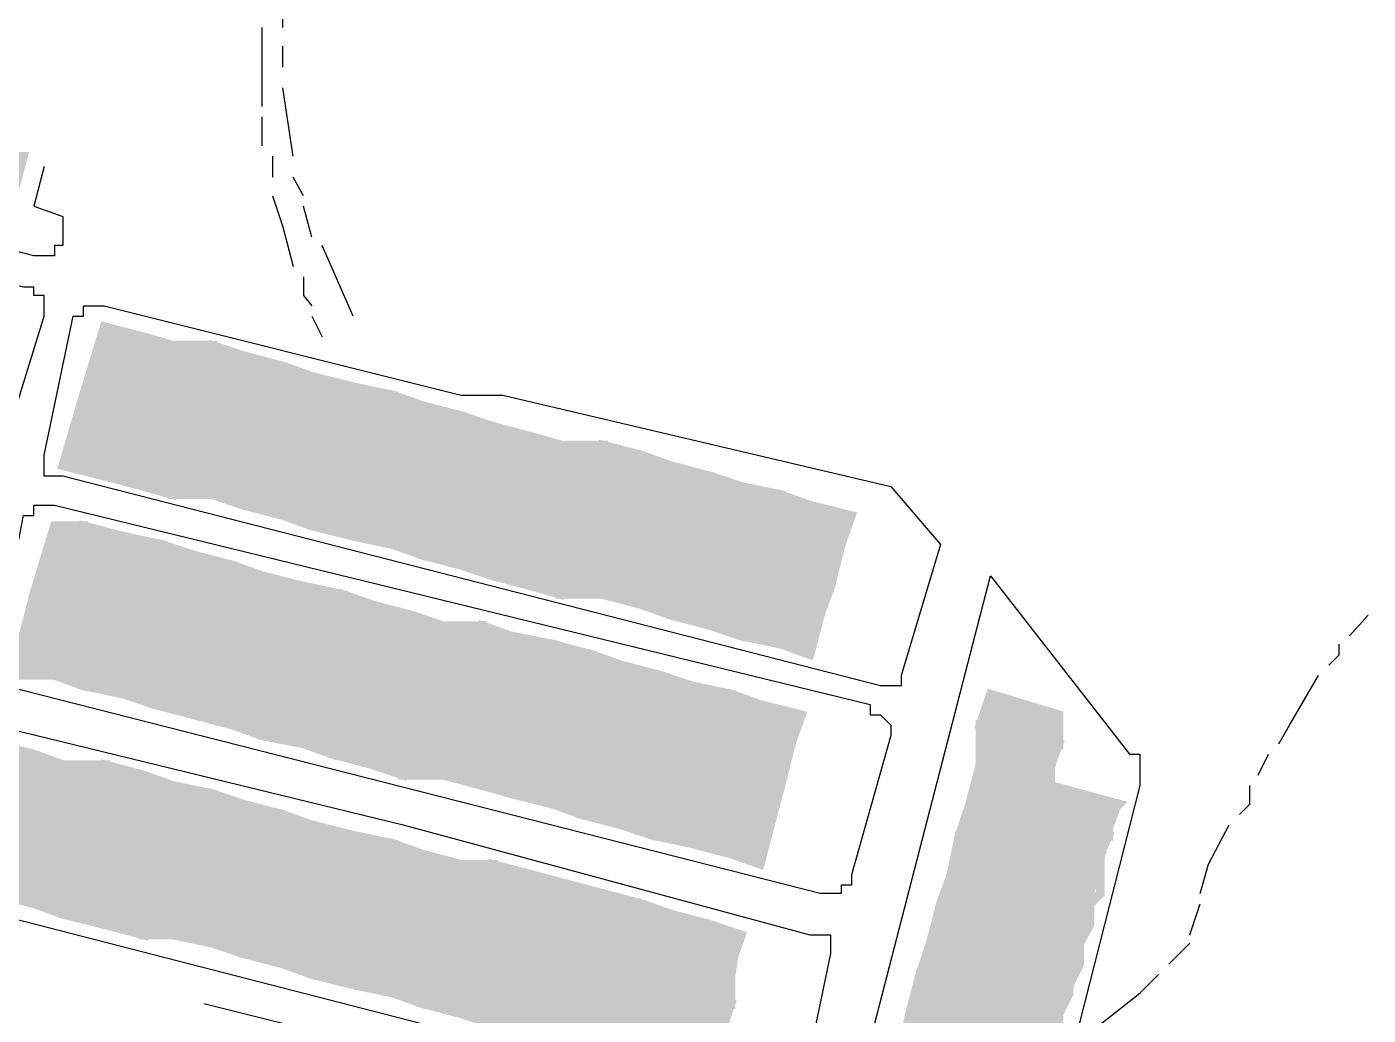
# Model space of a CAD drawing. Header units: millimetres. Extents: x -3588 to 75209, y -3737 to 38254.
# Drawn here: x 28155 to 28337.5, y 6513.5 to 6647.8 of the extents above; entities that cross this region are included whole.
import ezdxf

# ---------------------------------------------------------------- set-up
doc = ezdxf.new("R2010")
doc.units = ezdxf.units.MM
doc.layers.add('H', color=250, linetype='Continuous')
doc.layers.add('P', color=253, linetype='Continuous')

msp = doc.modelspace()

# ---------------------------------------------------------------- hatches: boundary and pattern name
at = {"layer": 'H', "linetype": 'Continuous'}
for points in [[(28170.902, 6605.683), (28168.357, 6596.081), (28162.708, 6597.505), (28165.541, 6607.092), (28170.902, 6605.683), (28170.902, 6605.683)], [(28175.143, 6604.275), (28172.31, 6594.961), (28168.357, 6596.081), (28170.902, 6605.683), (28175.143, 6604.275), (28175.143, 6604.275)], [(28180.504, 6604.275), (28177.672, 6594.961), (28172.31, 6594.961), (28175.143, 6604.275), (28180.504, 6604.275), (28180.504, 6604.275)], [(28184.457, 6602.867), (28181.912, 6593.552), (28177.672, 6594.961), (28180.504, 6604.275), (28184.457, 6602.867), (28184.457, 6602.867)], [(28189.818, 6601.73), (28187.274, 6592.128), (28181.912, 6593.552), (28184.457, 6602.867), (28189.818, 6601.73), (28189.818, 6601.73)], [(28194.043, 6600.322), (28192.635, 6590.72), (28187.274, 6592.128), (28189.818, 6601.73), (28194.043, 6600.322), (28194.043, 6600.322)], [(28199.405, 6598.914), (28196.588, 6589.311), (28192.635, 6590.72), (28194.043, 6600.322), (28199.405, 6598.914), (28199.405, 6598.914)], [(28168.357, 6596.081), (28165.541, 6586.767), (28160.179, 6588.191), (28162.708, 6597.505), (28168.357, 6596.081), (28168.357, 6596.081)], [(28204.782, 6597.505), (28202.237, 6588.191), (28196.588, 6589.311), (28199.405, 6598.914), (28204.782, 6597.505), (28204.782, 6597.505)], [(28209.007, 6596.081), (28206.19, 6586.767), (28202.237, 6588.191), (28204.782, 6597.505), (28209.007, 6596.081), (28209.007, 6596.081)], [(28172.31, 6594.961), (28170.902, 6585.358), (28165.541, 6586.767), (28168.357, 6596.081), (28172.31, 6594.961), (28172.31, 6594.961)], [(28214.368, 6594.961), (28211.551, 6585.358), (28206.19, 6586.767), (28209.007, 6596.081), (28214.368, 6594.961), (28214.368, 6594.961)], [(28177.672, 6594.961), (28175.143, 6583.95), (28170.902, 6585.358), (28172.31, 6594.961), (28177.672, 6594.961), (28177.672, 6594.961)], [(28181.912, 6593.552), (28180.504, 6583.95), (28175.143, 6583.95), (28177.672, 6594.961), (28181.912, 6593.552), (28181.912, 6593.552)], [(28218.321, 6593.552), (28215.792, 6583.95), (28211.551, 6585.358), (28214.368, 6594.961), (28218.321, 6593.552), (28218.321, 6593.552)], [(28187.274, 6592.128), (28184.457, 6582.542), (28180.504, 6583.95), (28181.912, 6593.552), (28187.274, 6592.128), (28187.274, 6592.128)], [(28192.635, 6590.72), (28189.818, 6581.406), (28184.457, 6582.542), (28187.274, 6592.128), (28192.635, 6590.72), (28192.635, 6590.72)], [(28223.682, 6592.128), (28221.154, 6582.542), (28215.792, 6583.95), (28218.321, 6593.552), (28223.682, 6592.128), (28223.682, 6592.128)], [(28227.923, 6590.72), (28226.515, 6581.406), (28221.154, 6582.542), (28223.682, 6592.128), (28227.923, 6590.72), (28227.923, 6590.72)], [(28196.588, 6589.311), (28194.043, 6579.997), (28189.818, 6581.406), (28192.635, 6590.72), (28196.588, 6589.311), (28196.588, 6589.311)], [(28233.284, 6590.72), (28230.468, 6581.406), (28226.515, 6581.406), (28227.923, 6590.72), (28233.284, 6590.72), (28233.284, 6590.72)], [(28238.646, 6589.311), (28236.117, 6579.997), (28230.468, 6581.406), (28233.284, 6590.72), (28238.646, 6589.311), (28238.646, 6589.311)], [(28202.237, 6588.191), (28199.405, 6578.589), (28194.043, 6579.997), (28196.588, 6589.311), (28202.237, 6588.191), (28202.237, 6588.191)], [(28242.887, 6588.191), (28240.054, 6578.589), (28236.117, 6579.997), (28238.646, 6589.311), (28242.887, 6588.191), (28242.887, 6588.191)], [(28206.19, 6586.767), (28204.782, 6577.181), (28199.405, 6578.589), (28202.237, 6588.191), (28206.19, 6586.767), (28206.19, 6586.767)], [(28211.551, 6585.358), (28209.007, 6575.756), (28204.782, 6577.181), (28206.19, 6586.767), (28211.551, 6585.358), (28211.551, 6585.358)], [(28248.248, 6586.767), (28245.431, 6577.181), (28240.054, 6578.589), (28242.887, 6588.191), (28248.248, 6586.767), (28248.248, 6586.767)], [(28252.201, 6585.358), (28250.792, 6575.756), (28245.431, 6577.181), (28248.248, 6586.767), (28252.201, 6585.358), (28252.201, 6585.358)], [(28215.792, 6583.95), (28214.368, 6574.636), (28209.007, 6575.756), (28211.551, 6585.358), (28215.792, 6583.95), (28215.792, 6583.95)], [(28257.562, 6583.95), (28255.017, 6574.636), (28250.792, 6575.756), (28252.201, 6585.358), (28257.562, 6583.95), (28257.562, 6583.95)], [(28221.154, 6582.542), (28218.321, 6573.228), (28214.368, 6574.636), (28215.792, 6583.95), (28221.154, 6582.542), (28221.154, 6582.542)], [(28261.803, 6582.542), (28260.379, 6573.228), (28255.017, 6574.636), (28257.562, 6583.95), (28261.803, 6582.542), (28261.803, 6582.542)], [(28226.515, 6581.406), (28223.682, 6571.803), (28218.321, 6573.228), (28221.154, 6582.542), (28226.515, 6581.406), (28226.515, 6581.406)], [(28230.468, 6581.406), (28227.923, 6570.395), (28223.682, 6571.803), (28226.515, 6581.406), (28230.468, 6581.406), (28230.468, 6581.406)], [(28236.117, 6579.997), (28233.284, 6570.395), (28227.923, 6570.395), (28230.468, 6581.406), (28236.117, 6579.997), (28236.117, 6579.997)], [(28267.164, 6581.406), (28264.332, 6571.803), (28260.379, 6573.228), (28261.803, 6582.542), (28267.164, 6581.406), (28267.164, 6581.406)], [(28162.708, 6579.997), (28161.588, 6568.987), (28155.938, 6570.395), (28158.755, 6579.997), (28162.708, 6579.997), (28162.708, 6579.997)], [(28168.357, 6578.589), (28165.541, 6567.866), (28161.588, 6568.987), (28162.708, 6579.997), (28168.357, 6578.589), (28168.357, 6578.589)], [(28240.054, 6578.589), (28238.646, 6568.987), (28233.284, 6570.395), (28236.117, 6579.997), (28240.054, 6578.589), (28240.054, 6578.589)], [(28173.719, 6577.181), (28170.902, 6566.442), (28165.541, 6567.866), (28168.357, 6578.589), (28173.719, 6577.181), (28173.719, 6577.181)], [(28245.431, 6577.181), (28242.887, 6567.866), (28238.646, 6568.987), (28240.054, 6578.589), (28245.431, 6577.181), (28245.431, 6577.181)], [(28177.672, 6575.756), (28175.143, 6565.034), (28170.902, 6566.442), (28173.719, 6577.181), (28177.672, 6575.756), (28177.672, 6575.756)], [(28183.033, 6574.636), (28180.504, 6563.625), (28175.143, 6565.034), (28177.672, 6575.756), (28183.033, 6574.636), (28183.033, 6574.636)], [(28250.792, 6575.756), (28248.248, 6566.442), (28242.887, 6567.866), (28245.431, 6577.181), (28250.792, 6575.756), (28250.792, 6575.756)], [(28255.017, 6574.636), (28252.201, 6565.034), (28248.248, 6566.442), (28250.792, 6575.756), (28255.017, 6574.636), (28255.017, 6574.636)], [(28187.274, 6573.228), (28184.457, 6563.625), (28180.504, 6563.625), (28183.033, 6574.636), (28187.274, 6573.228), (28187.274, 6573.228)], [(28260.379, 6573.228), (28257.562, 6563.625), (28252.201, 6565.034), (28255.017, 6574.636), (28260.379, 6573.228), (28260.379, 6573.228)], [(28192.635, 6571.803), (28189.818, 6562.217), (28184.457, 6563.625), (28187.274, 6573.228), (28192.635, 6571.803), (28192.635, 6571.803)], [(28264.332, 6571.803), (28261.803, 6562.217), (28257.562, 6563.625), (28260.379, 6573.228), (28264.332, 6571.803), (28264.332, 6571.803)], [(28161.588, 6568.987), (28158.755, 6559.673), (28153.394, 6559.673), (28155.938, 6570.395), (28161.588, 6568.987), (28161.588, 6568.987)], [(28197.996, 6570.395), (28195.468, 6561.081), (28189.818, 6562.217), (28192.635, 6571.803), (28197.996, 6570.395), (28197.996, 6570.395)], [(28202.237, 6568.987), (28199.405, 6559.673), (28195.468, 6561.081), (28197.996, 6570.395), (28202.237, 6568.987), (28202.237, 6568.987)], [(28165.541, 6567.866), (28162.708, 6558.264), (28158.755, 6559.673), (28161.588, 6568.987), (28165.541, 6567.866), (28165.541, 6567.866)], [(28207.598, 6567.866), (28204.782, 6558.264), (28199.405, 6559.673), (28202.237, 6568.987), (28207.598, 6567.866), (28207.598, 6567.866)], [(28170.902, 6566.442), (28168.357, 6556.856), (28162.708, 6558.264), (28165.541, 6567.866), (28170.902, 6566.442), (28170.902, 6566.442)], [(28175.143, 6565.034), (28172.31, 6555.432), (28168.357, 6556.856), (28170.902, 6566.442), (28175.143, 6565.034), (28175.143, 6565.034)], [(28211.551, 6566.442), (28209.007, 6556.856), (28204.782, 6558.264), (28207.598, 6567.866), (28211.551, 6566.442), (28211.551, 6566.442)], [(28216.913, 6566.442), (28214.368, 6555.432), (28209.007, 6556.856), (28211.551, 6566.442), (28216.913, 6566.442), (28216.913, 6566.442)], [(28221.154, 6565.034), (28218.321, 6554.311), (28214.368, 6555.432), (28216.913, 6566.442), (28221.154, 6565.034), (28221.154, 6565.034)], [(28180.504, 6563.625), (28177.672, 6554.311), (28172.31, 6555.432), (28175.143, 6565.034), (28180.504, 6563.625), (28180.504, 6563.625)], [(28226.515, 6563.625), (28223.682, 6552.903), (28218.321, 6554.311), (28221.154, 6565.034), (28226.515, 6563.625), (28226.515, 6563.625)], [(28184.457, 6563.625), (28183.033, 6552.903), (28177.672, 6554.311), (28180.504, 6563.625), (28184.457, 6563.625), (28184.457, 6563.625)], [(28189.818, 6562.217), (28187.274, 6551.479), (28183.033, 6552.903), (28184.457, 6563.625), (28189.818, 6562.217), (28189.818, 6562.217)], [(28231.876, 6562.217), (28229.332, 6551.479), (28223.682, 6552.903), (28226.515, 6563.625), (28231.876, 6562.217), (28231.876, 6562.217)], [(28195.468, 6561.081), (28192.635, 6550.07), (28187.274, 6551.479), (28189.818, 6562.217), (28195.468, 6561.081), (28195.468, 6561.081)], [(28199.405, 6559.673), (28196.588, 6548.662), (28192.635, 6550.07), (28195.468, 6561.081), (28199.405, 6559.673), (28199.405, 6559.673)], [(28236.117, 6561.081), (28233.284, 6550.07), (28229.332, 6551.479), (28231.876, 6562.217), (28236.117, 6561.081), (28236.117, 6561.081)], [(28241.478, 6559.673), (28238.646, 6550.07), (28233.284, 6550.07), (28236.117, 6561.081), (28241.478, 6559.673), (28241.478, 6559.673)], [(28204.782, 6558.264), (28202.237, 6547.542), (28196.588, 6548.662), (28199.405, 6559.673), (28204.782, 6558.264), (28204.782, 6558.264)], [(28245.431, 6558.264), (28242.887, 6548.662), (28238.646, 6550.07), (28241.478, 6559.673), (28245.431, 6558.264), (28245.431, 6558.264)], [(28209.007, 6556.856), (28206.19, 6546.117), (28202.237, 6547.542), (28204.782, 6558.264), (28209.007, 6556.856), (28209.007, 6556.856)], [(28250.792, 6556.856), (28248.248, 6547.542), (28242.887, 6548.662), (28245.431, 6558.264), (28250.792, 6556.856), (28250.792, 6556.856)], [(28214.368, 6555.432), (28211.551, 6546.117), (28206.19, 6546.117), (28209.007, 6556.856), (28214.368, 6555.432), (28214.368, 6555.432)], [(28255.017, 6555.432), (28253.609, 6546.117), (28248.248, 6547.542), (28250.792, 6556.856), (28255.017, 6555.432), (28255.017, 6555.432)], [(28295.667, 6554.311), (28295.667, 6550.07), (28284.656, 6552.903), (28286.081, 6556.856), (28295.667, 6554.311), (28295.667, 6554.311)], [(28218.321, 6554.311), (28216.913, 6544.709), (28211.551, 6546.117), (28214.368, 6555.432), (28218.321, 6554.311), (28218.321, 6554.311)], [(28223.682, 6552.903), (28221.154, 6543.301), (28216.913, 6544.709), (28218.321, 6554.311), (28223.682, 6552.903), (28223.682, 6552.903)], [(28260.379, 6554.311), (28257.562, 6544.709), (28253.609, 6546.117), (28255.017, 6555.432), (28260.379, 6554.311), (28260.379, 6554.311)], [(28229.332, 6551.479), (28226.515, 6541.892), (28221.154, 6543.301), (28223.682, 6552.903), (28229.332, 6551.479), (28229.332, 6551.479)], [(28295.667, 6550.07), (28294.259, 6544.709), (28284.656, 6547.542), (28284.656, 6552.903), (28295.667, 6550.07), (28295.667, 6550.07)], [(28155.938, 6548.662), (28153.394, 6539.348), (28148.033, 6540.756), (28150.577, 6550.07), (28155.938, 6548.662), (28155.938, 6548.662)], [(28233.284, 6550.07), (28230.468, 6540.756), (28226.515, 6541.892), (28229.332, 6551.479), (28233.284, 6550.07), (28233.284, 6550.07)], [(28238.646, 6550.07), (28236.117, 6539.348), (28230.468, 6540.756), (28233.284, 6550.07), (28238.646, 6550.07), (28238.646, 6550.07)], [(28242.887, 6548.662), (28240.054, 6537.939), (28236.117, 6539.348), (28238.646, 6550.07), (28242.887, 6548.662), (28242.887, 6548.662)], [(28160.179, 6547.542), (28158.755, 6537.939), (28153.394, 6539.348), (28155.938, 6548.662), (28160.179, 6547.542), (28160.179, 6547.542)], [(28248.248, 6547.542), (28245.431, 6536.531), (28240.054, 6537.939), (28242.887, 6548.662), (28248.248, 6547.542), (28248.248, 6547.542)], [(28165.541, 6547.542), (28162.708, 6536.531), (28158.755, 6537.939), (28160.179, 6547.542), (28165.541, 6547.542), (28165.541, 6547.542)], [(28170.902, 6546.117), (28168.357, 6536.531), (28162.708, 6536.531), (28165.541, 6547.542), (28170.902, 6546.117), (28170.902, 6546.117)], [(28253.609, 6546.117), (28250.792, 6535.107), (28245.431, 6536.531), (28248.248, 6547.542), (28253.609, 6546.117), (28253.609, 6546.117)], [(28294.259, 6544.709), (28292.85, 6540.756), (28283.536, 6541.892), (28284.656, 6547.542), (28294.259, 6544.709), (28294.259, 6544.709)], [(28175.143, 6544.709), (28172.31, 6535.107), (28168.357, 6536.531), (28170.902, 6546.117), (28175.143, 6544.709), (28175.143, 6544.709)], [(28180.504, 6543.301), (28177.672, 6533.987), (28172.31, 6535.107), (28175.143, 6544.709), (28180.504, 6543.301), (28180.504, 6543.301)], [(28257.562, 6544.709), (28255.017, 6533.987), (28250.792, 6535.107), (28253.609, 6546.117), (28257.562, 6544.709), (28257.562, 6544.709)], [(28303.861, 6541.892), (28302.452, 6537.939), (28292.85, 6540.756), (28294.259, 6544.709), (28303.861, 6541.892), (28303.861, 6541.892)], [(28184.457, 6541.892), (28181.912, 6532.578), (28177.672, 6533.987), (28180.504, 6543.301), (28184.457, 6541.892), (28184.457, 6541.892)], [(28189.818, 6540.756), (28187.274, 6531.154), (28181.912, 6532.578), (28184.457, 6541.892), (28189.818, 6540.756), (28189.818, 6540.756)], [(28292.85, 6540.756), (28291.442, 6535.107), (28282.128, 6537.939), (28283.536, 6541.892), (28292.85, 6540.756), (28292.85, 6540.756)], [(28158.755, 6537.939), (28155.938, 6528.337), (28150.577, 6529.746), (28153.394, 6539.348), (28158.755, 6537.939), (28158.755, 6537.939)], [(28194.043, 6539.348), (28192.635, 6529.746), (28187.274, 6531.154), (28189.818, 6540.756), (28194.043, 6539.348), (28194.043, 6539.348)], [(28199.405, 6537.939), (28196.588, 6528.337), (28192.635, 6529.746), (28194.043, 6539.348), (28199.405, 6537.939), (28199.405, 6537.939)], [(28302.452, 6537.939), (28301.028, 6532.578), (28291.442, 6535.107), (28292.85, 6540.756), (28302.452, 6537.939), (28302.452, 6537.939)], [(28162.708, 6536.531), (28160.179, 6527.217), (28155.938, 6528.337), (28158.755, 6537.939), (28162.708, 6536.531), (28162.708, 6536.531)], [(28204.782, 6536.531), (28202.237, 6527.217), (28196.588, 6528.337), (28199.405, 6537.939), (28204.782, 6536.531), (28204.782, 6536.531)], [(28291.442, 6535.107), (28290.306, 6529.746), (28280.703, 6532.578), (28282.128, 6537.939), (28291.442, 6535.107), (28291.442, 6535.107)], [(28168.357, 6536.531), (28165.541, 6525.793), (28160.179, 6527.217), (28162.708, 6536.531), (28168.357, 6536.531), (28168.357, 6536.531)], [(28172.31, 6535.107), (28170.902, 6524.384), (28165.541, 6525.793), (28168.357, 6536.531), (28172.31, 6535.107), (28172.31, 6535.107)], [(28209.007, 6535.107), (28206.19, 6525.793), (28202.237, 6527.217), (28204.782, 6536.531), (28209.007, 6535.107), (28209.007, 6535.107)], [(28177.672, 6533.987), (28175.143, 6524.384), (28170.902, 6524.384), (28172.31, 6535.107), (28177.672, 6533.987), (28177.672, 6533.987)], [(28181.912, 6532.578), (28180.504, 6522.976), (28175.143, 6524.384), (28177.672, 6533.987), (28181.912, 6532.578), (28181.912, 6532.578)], [(28214.368, 6533.987), (28211.551, 6524.384), (28206.19, 6525.793), (28209.007, 6535.107), (28214.368, 6533.987), (28214.368, 6533.987)], [(28218.321, 6533.987), (28216.913, 6522.976), (28211.551, 6524.384), (28214.368, 6533.987), (28218.321, 6533.987), (28218.321, 6533.987)], [(28223.682, 6532.578), (28221.154, 6522.976), (28216.913, 6522.976), (28218.321, 6533.987), (28223.682, 6532.578), (28223.682, 6532.578)], [(28301.028, 6532.578), (28299.62, 6528.337), (28290.306, 6529.746), (28291.442, 6535.107), (28301.028, 6532.578), (28301.028, 6532.578)], [(28187.274, 6531.154), (28184.457, 6521.568), (28180.504, 6522.976), (28181.912, 6532.578), (28187.274, 6531.154), (28187.274, 6531.154)], [(28229.332, 6531.154), (28226.515, 6521.568), (28221.154, 6522.976), (28223.682, 6532.578), (28229.332, 6531.154), (28229.332, 6531.154)], [(28290.306, 6529.746), (28288.897, 6525.793), (28279.295, 6528.337), (28280.703, 6532.578), (28290.306, 6529.746), (28290.306, 6529.746)], [(28192.635, 6529.746), (28189.818, 6520.431), (28184.457, 6521.568), (28187.274, 6531.154), (28192.635, 6529.746), (28192.635, 6529.746)], [(28233.284, 6529.746), (28230.468, 6520.431), (28226.515, 6521.568), (28229.332, 6531.154), (28233.284, 6529.746), (28233.284, 6529.746)], [(28196.588, 6528.337), (28194.043, 6519.023), (28189.818, 6520.431), (28192.635, 6529.746), (28196.588, 6528.337), (28196.588, 6528.337)], [(28202.237, 6527.217), (28199.405, 6517.615), (28194.043, 6519.023), (28196.588, 6528.337), (28202.237, 6527.217), (28202.237, 6527.217)], [(28238.646, 6528.337), (28236.117, 6519.023), (28230.468, 6520.431), (28233.284, 6529.746), (28238.646, 6528.337), (28238.646, 6528.337)], [(28242.887, 6527.217), (28240.054, 6517.615), (28236.117, 6519.023), (28238.646, 6528.337), (28242.887, 6527.217), (28242.887, 6527.217)], [(28288.897, 6525.793), (28287.489, 6520.431), (28277.887, 6522.976), (28279.295, 6528.337), (28288.897, 6525.793), (28288.897, 6525.793)], [(28299.62, 6528.337), (28298.211, 6522.976), (28288.897, 6525.793), (28290.306, 6529.746), (28299.62, 6528.337), (28299.62, 6528.337)], [(28206.19, 6525.793), (28204.782, 6516.206), (28199.405, 6517.615), (28202.237, 6527.217), (28206.19, 6525.793), (28206.19, 6525.793)], [(28248.248, 6525.793), (28245.431, 6516.206), (28240.054, 6517.615), (28242.887, 6527.217), (28248.248, 6525.793), (28248.248, 6525.793)], [(28211.551, 6524.384), (28209.007, 6514.782), (28204.782, 6516.206), (28206.19, 6525.793), (28211.551, 6524.384), (28211.551, 6524.384)], [(28252.201, 6524.384), (28250.792, 6514.782), (28245.431, 6516.206), (28248.248, 6525.793), (28252.201, 6524.384), (28252.201, 6524.384)], [(28298.211, 6522.976), (28297.091, 6517.615), (28287.489, 6520.431), (28288.897, 6525.793), (28298.211, 6522.976), (28298.211, 6522.976)], [(28216.913, 6522.976), (28214.368, 6513.662), (28209.007, 6514.782), (28211.551, 6524.384), (28216.913, 6522.976), (28216.913, 6522.976)], [(28221.154, 6522.976), (28218.321, 6512.254), (28214.368, 6513.662), (28216.913, 6522.976), (28221.154, 6522.976), (28221.154, 6522.976)], [(28226.515, 6521.568), (28223.682, 6510.829), (28218.321, 6512.254), (28221.154, 6522.976), (28226.515, 6521.568), (28226.515, 6521.568)], [(28287.489, 6520.431), (28286.081, 6516.206), (28276.767, 6519.023), (28277.887, 6522.976), (28287.489, 6520.431), (28287.489, 6520.431)], [(28230.468, 6520.431), (28227.923, 6510.829), (28223.682, 6510.829), (28226.515, 6521.568), (28230.468, 6520.431), (28230.468, 6520.431)], [(28236.117, 6519.023), (28233.284, 6509.421), (28227.923, 6510.829), (28230.468, 6520.431), (28236.117, 6519.023), (28236.117, 6519.023)], [(28240.054, 6517.615), (28238.646, 6508.013), (28233.284, 6509.421), (28236.117, 6519.023), (28240.054, 6517.615), (28240.054, 6517.615)], [(28286.081, 6516.206), (28284.656, 6510.829), (28275.342, 6513.662), (28276.767, 6519.023), (28286.081, 6516.206), (28286.081, 6516.206)], [(28297.091, 6517.615), (28295.667, 6513.662), (28286.081, 6516.206), (28287.489, 6520.431), (28297.091, 6517.615), (28297.091, 6517.615)], [(28245.431, 6516.206), (28242.887, 6506.892), (28238.646, 6508.013), (28240.054, 6517.615), (28245.431, 6516.206), (28245.431, 6516.206)], [(28250.792, 6514.782), (28248.248, 6505.468), (28242.887, 6506.892), (28245.431, 6516.206), (28250.792, 6514.782), (28250.792, 6514.782)], [(28295.667, 6513.662), (28294.259, 6508.013), (28284.656, 6510.829), (28286.081, 6516.206), (28295.667, 6513.662), (28295.667, 6513.662)], [(28284.656, 6510.829), (28283.536, 6506.892), (28273.934, 6508.013), (28275.342, 6513.662), (28284.656, 6510.829), (28284.656, 6510.829)]]:
    msp.add_hatch(color=256, dxfattribs=at).paths.add_polyline_path(points)

# ---------------------------------------------------------------- linework, layer by layer
at = {"layer": 'P'}
for points in [[(28189.818, 6647.741), (28189.818, 6650.574)], [(28186.986, 6647.741), (28186.986, 6639.563), (28186.986, 6637.018)], [(28189.818, 6642.38), (28189.818, 6645.212)], [(28191.227, 6630.249), (28189.818, 6639.563)], [(28186.986, 6635.61), (28186.986, 6631.657)], [(28157.347, 6628.841), (28155.938, 6623.463), (28159.891, 6622.055), (28159.891, 6619.238), (28159.891, 6618.102), (28158.755, 6618.102), (28158.755, 6616.694), (28157.347, 6616.694), (28155.938, 6616.694), (28103.158, 6630.249)], [(28188.41, 6630.249), (28188.41, 6627.416)], [(28192.635, 6624.888), (28191.227, 6627.416)], [(28094.964, 6601.73), (28149.169, 6588.191), (28150.577, 6588.191), (28150.577, 6589.599), (28151.986, 6589.599), (28151.986, 6591.008), (28157.347, 6608.516), (28157.347, 6609.924), (28157.347, 6611.333), (28155.938, 6611.333), (28155.938, 6612.453), (28154.53, 6612.453), (28101.734, 6626.008)], [(28188.41, 6624.888), (28189.818, 6620.647), (28191.227, 6615.285)], [(28193.771, 6619.238), (28192.635, 6623.463)], [(28199.405, 6608.516), (28195.18, 6618.102)], [(28192.635, 6613.877), (28192.635, 6611.333), (28193.771, 6609.924)], [(28215.504, 6597.777), (28216.913, 6597.777), (28218.321, 6597.777), (28219.729, 6597.777), (28272.526, 6585.358), (28279.295, 6577.453), (28273.934, 6559.673), (28273.934, 6558.264), (28272.526, 6558.264), (28271.117, 6558.264), (28159.891, 6586.767), (28158.755, 6586.767), (28157.347, 6586.767), (28157.347, 6588.191), (28157.347, 6589.599), (28161.3, 6608.516), (28162.708, 6608.516), (28162.708, 6609.924), (28164.132, 6609.924), (28165.541, 6609.924), (28214.096, 6597.777), (28215.504, 6597.777)], [(28193.771, 6608.516), (28195.18, 6605.683)], [(28264.332, 6530.034), (28262.923, 6530.034), (28151.986, 6558.264), (28150.577, 6558.264), (28150.577, 6559.673), (28150.577, 6561.081), (28154.53, 6581.406), (28155.938, 6581.406), (28155.938, 6582.814), (28157.347, 6582.814), (28158.755, 6582.814), (28269.709, 6555.72), (28269.709, 6554.311), (28271.117, 6554.311), (28272.526, 6552.903), (28272.526, 6551.479), (28267.164, 6532.578), (28267.164, 6531.154), (28265.756, 6531.154), (28265.756, 6530.034), (28264.332, 6530.034)], [(28276.478, 6496.154), (28275.07, 6496.154), (28269.709, 6497.29), (28268.285, 6497.29), (28268.285, 6498.698), (28267.164, 6498.698), (28267.164, 6500.107), (28286.081, 6573.228), (28304.981, 6548.95), (28306.405, 6548.95), (28306.405, 6547.542), (28306.405, 6546.117), (28306.405, 6544.709), (28296.803, 6506.892), (28296.803, 6505.468), (28295.395, 6505.468), (28295.395, 6504.06), (28294.259, 6504.06), (28277.887, 6496.154), (28276.478, 6496.154)], [(28334.908, 6565.034), (28337.453, 6567.866)], [(28332.091, 6561.081), (28333.5, 6562.489), (28333.5, 6563.914)], [(28325.306, 6550.358), (28326.73, 6552.903), (28330.683, 6559.673)], [(28206.19, 6539.348), (28261.515, 6524.384), (28262.923, 6524.384), (28264.332, 6524.384), (28264.332, 6523.264), (28264.332, 6521.84), (28260.379, 6502.939), (28258.97, 6502.939), (28258.97, 6501.515), (28257.562, 6501.515), (28257.562, 6500.107), (28256.154, 6500.107), (28145.216, 6528.625), (28143.808, 6528.625), (28143.808, 6530.034), (28142.383, 6530.034), (28142.383, 6531.154), (28142.383, 6532.578), (28147.761, 6551.479), (28147.761, 6552.903), (28149.169, 6552.903), (28150.577, 6552.903), (28206.19, 6539.348)], [(28322.489, 6546.117), (28323.897, 6548.95)], [(28319.945, 6540.756), (28321.353, 6542.164), (28321.353, 6544.709)], [(28314.583, 6530.034), (28315.72, 6533.987), (28318.536, 6539.348)], [(28313.175, 6524.384), (28314.583, 6528.625)], [(28310.358, 6520.431), (28313.175, 6523.264)], [(28301.028, 6512.254), (28306.405, 6516.479), (28308.934, 6519.023)], [(28179.08, 6515.07), (28254.745, 6496.154)]]:
    msp.add_lwpolyline(points, dxfattribs=at)
at = {"layer": 'P', "const_width": 1.2}
for points in [[(28153.122, 6624.888), (28151.986, 6619.238), (28149.169, 6620.647), (28150.577, 6630.249), (28154.53, 6630.249), (28153.122, 6624.888)], [(28169.494, 6601.73), (28168.085, 6596.369), (28162.708, 6597.777), (28165.541, 6607.092), (28170.902, 6605.683), (28169.494, 6601.73)], [(28173.447, 6600.322), (28172.31, 6594.961), (28168.085, 6596.369), (28170.902, 6605.683), (28174.855, 6604.563), (28173.447, 6600.322)], [(28179.08, 6598.914), (28177.672, 6594.961), (28172.31, 6594.961), (28174.855, 6604.563), (28180.216, 6604.563), (28179.08, 6598.914)], [(28183.033, 6597.777), (28181.624, 6593.552), (28177.672, 6594.961), (28180.216, 6604.563), (28184.457, 6603.139), (28183.033, 6597.777)], [(28188.41, 6596.369), (28186.986, 6592.128), (28181.624, 6593.552), (28184.457, 6603.139), (28189.818, 6601.73), (28188.41, 6596.369)], [(28192.635, 6594.961), (28192.635, 6591.008), (28186.986, 6592.128), (28189.818, 6601.73), (28193.771, 6600.322), (28192.635, 6594.961)], [(28197.996, 6593.552), (28196.588, 6589.599), (28192.635, 6591.008), (28193.771, 6600.322), (28199.405, 6598.914), (28197.996, 6593.552)], [(28203.357, 6593.552), (28201.949, 6588.191), (28196.588, 6589.599), (28199.405, 6598.914), (28204.782, 6597.777), (28203.357, 6593.552)], [(28166.661, 6592.128), (28165.541, 6586.767), (28159.891, 6588.191), (28162.708, 6597.777), (28168.085, 6596.369), (28166.661, 6592.128)], [(28207.31, 6592.128), (28206.19, 6586.767), (28201.949, 6588.191), (28204.782, 6597.777), (28208.735, 6596.369), (28207.31, 6592.128)], [(28170.902, 6591.008), (28170.902, 6585.358), (28165.541, 6586.767), (28168.085, 6596.369), (28172.31, 6594.961), (28170.902, 6591.008)], [(28181.624, 6588.191), (28180.216, 6584.238), (28174.855, 6584.238), (28177.672, 6594.961), (28181.624, 6593.552), (28181.624, 6588.191)], [(28212.96, 6591.008), (28211.551, 6585.358), (28206.19, 6586.767), (28208.735, 6596.369), (28214.096, 6594.961), (28212.96, 6591.008)], [(28216.913, 6589.599), (28215.504, 6584.238), (28211.551, 6585.358), (28214.096, 6594.961), (28218.321, 6593.552), (28216.913, 6589.599)], [(28176.263, 6589.599), (28174.855, 6584.238), (28170.902, 6585.358), (28172.31, 6594.961), (28177.672, 6594.961), (28176.263, 6589.599)], [(28185.865, 6586.767), (28184.457, 6582.814), (28180.216, 6584.238), (28181.624, 6593.552), (28186.986, 6592.128), (28185.865, 6586.767)], [(28222.274, 6588.191), (28220.866, 6582.814), (28215.504, 6584.238), (28218.321, 6593.552), (28223.682, 6592.128), (28222.274, 6588.191)], [(28191.227, 6585.358), (28189.818, 6581.406), (28184.457, 6582.814), (28186.986, 6592.128), (28192.635, 6591.008), (28191.227, 6585.358)], [(28227.635, 6586.767), (28226.515, 6581.406), (28220.866, 6582.814), (28223.682, 6592.128), (28227.635, 6591.008), (28227.635, 6586.767)], [(28195.18, 6584.238), (28193.771, 6579.997), (28189.818, 6581.406), (28192.635, 6591.008), (28196.588, 6589.599), (28195.18, 6584.238)], [(28200.541, 6582.814), (28199.405, 6578.589), (28193.771, 6579.997), (28196.588, 6589.599), (28201.949, 6588.191), (28200.541, 6582.814)], [(28231.876, 6585.358), (28230.468, 6581.406), (28226.515, 6581.406), (28227.635, 6591.008), (28233.284, 6591.008), (28231.876, 6585.358)], [(28237.237, 6584.238), (28235.829, 6579.997), (28230.468, 6581.406), (28233.284, 6591.008), (28238.646, 6589.599), (28237.237, 6584.238)], [(28241.19, 6582.814), (28240.054, 6578.589), (28235.829, 6579.997), (28238.646, 6589.599), (28242.599, 6588.191), (28241.19, 6582.814)], [(28204.782, 6582.814), (28204.782, 6577.453), (28199.405, 6578.589), (28201.949, 6588.191), (28206.19, 6586.767), (28204.782, 6582.814)], [(28246.84, 6581.406), (28245.431, 6577.453), (28240.054, 6578.589), (28242.599, 6588.191), (28247.96, 6586.767), (28246.84, 6581.406)], [(28210.143, 6581.406), (28208.735, 6576.044), (28204.782, 6577.453), (28206.19, 6586.767), (28211.551, 6585.358), (28210.143, 6581.406)], [(28250.792, 6579.997), (28250.792, 6576.044), (28245.431, 6577.453), (28247.96, 6586.767), (28252.201, 6585.358), (28250.792, 6579.997)], [(28215.504, 6579.997), (28214.096, 6574.636), (28208.735, 6576.044), (28211.551, 6585.358), (28215.504, 6584.238), (28215.504, 6579.997)], [(28219.729, 6578.589), (28218.321, 6573.228), (28214.096, 6574.636), (28215.504, 6584.238), (28220.866, 6582.814), (28219.729, 6578.589)], [(28256.154, 6579.997), (28254.745, 6574.636), (28250.792, 6576.044), (28252.201, 6585.358), (28257.562, 6584.238), (28256.154, 6579.997)], [(28261.515, 6578.589), (28260.379, 6573.228), (28254.745, 6574.636), (28257.562, 6584.238), (28261.515, 6582.814), (28261.515, 6578.589)], [(28225.107, 6577.453), (28223.682, 6571.803), (28218.321, 6573.228), (28220.866, 6582.814), (28226.515, 6581.406), (28225.107, 6577.453)], [(28265.756, 6577.453), (28264.332, 6571.803), (28260.379, 6573.228), (28261.515, 6582.814), (28267.164, 6581.406), (28265.756, 6577.453)], [(28229.059, 6576.044), (28227.635, 6570.683), (28223.682, 6571.803), (28226.515, 6581.406), (28230.468, 6581.406), (28229.059, 6576.044)], [(28234.421, 6574.636), (28233.284, 6570.683), (28227.635, 6570.683), (28230.468, 6581.406), (28235.829, 6579.997), (28234.421, 6574.636)], [(28162.708, 6574.636), (28161.3, 6569.275), (28155.938, 6570.683), (28158.755, 6579.997), (28162.708, 6579.997), (28162.708, 6574.636)], [(28166.661, 6573.228), (28165.541, 6567.866), (28161.3, 6569.275), (28162.708, 6579.997), (28168.085, 6578.589), (28166.661, 6573.228)], [(28172.31, 6571.803), (28170.902, 6566.442), (28165.541, 6567.866), (28168.085, 6578.589), (28173.447, 6577.453), (28172.31, 6571.803)], [(28238.646, 6573.228), (28238.646, 6569.275), (28233.284, 6570.683), (28235.829, 6579.997), (28240.054, 6578.589), (28238.646, 6573.228)], [(28244.007, 6571.803), (28242.599, 6567.866), (28238.646, 6569.275), (28240.054, 6578.589), (28245.431, 6577.453), (28244.007, 6571.803)], [(28176.263, 6570.683), (28174.855, 6565.034), (28170.902, 6566.442), (28173.447, 6577.453), (28177.672, 6576.044), (28176.263, 6570.683)], [(28249.384, 6570.683), (28247.96, 6566.442), (28242.599, 6567.866), (28245.431, 6577.453), (28250.792, 6576.044), (28249.384, 6570.683)], [(28181.624, 6569.275), (28180.216, 6563.914), (28174.855, 6565.034), (28177.672, 6576.044), (28183.033, 6574.636), (28181.624, 6569.275)], [(28253.609, 6569.275), (28252.201, 6565.034), (28247.96, 6566.442), (28250.792, 6576.044), (28254.745, 6574.636), (28253.609, 6569.275)], [(28185.865, 6567.866), (28184.457, 6563.914), (28180.216, 6563.914), (28183.033, 6574.636), (28186.986, 6573.228), (28185.865, 6567.866)], [(28191.227, 6566.442), (28189.818, 6562.489), (28184.457, 6563.914), (28186.986, 6573.228), (28192.635, 6571.803), (28191.227, 6566.442)], [(28258.97, 6569.275), (28257.562, 6563.914), (28252.201, 6565.034), (28254.745, 6574.636), (28260.379, 6573.228), (28258.97, 6569.275)], [(28262.923, 6567.866), (28261.515, 6562.489), (28257.562, 6563.914), (28260.379, 6573.228), (28264.332, 6571.803), (28262.923, 6567.866)], [(28196.588, 6565.034), (28195.18, 6561.081), (28189.818, 6562.489), (28192.635, 6571.803), (28197.996, 6570.683), (28196.588, 6565.034)], [(28159.891, 6563.914), (28158.755, 6559.673), (28153.122, 6559.673), (28155.938, 6570.683), (28161.3, 6569.275), (28159.891, 6563.914)], [(28200.541, 6565.034), (28199.405, 6559.673), (28195.18, 6561.081), (28197.996, 6570.683), (28201.949, 6569.275), (28200.541, 6565.034)], [(28164.132, 6562.489), (28162.708, 6558.264), (28158.755, 6559.673), (28161.3, 6569.275), (28165.541, 6567.866), (28164.132, 6562.489)], [(28169.494, 6561.081), (28168.085, 6557.128), (28162.708, 6558.264), (28165.541, 6567.866), (28170.902, 6566.442), (28169.494, 6561.081)], [(28206.19, 6563.914), (28204.782, 6558.264), (28199.405, 6559.673), (28201.949, 6569.275), (28207.31, 6567.866), (28206.19, 6563.914)], [(28210.143, 6562.489), (28208.735, 6557.128), (28204.782, 6558.264), (28207.31, 6567.866), (28211.551, 6566.442), (28210.143, 6562.489)], [(28173.447, 6561.081), (28172.31, 6555.72), (28168.085, 6557.128), (28170.902, 6566.442), (28174.855, 6565.034), (28173.447, 6561.081)], [(28215.504, 6561.081), (28214.096, 6555.72), (28208.735, 6557.128), (28211.551, 6566.442), (28216.913, 6566.442), (28215.504, 6561.081)], [(28219.729, 6559.673), (28218.321, 6554.311), (28214.096, 6555.72), (28216.913, 6566.442), (28220.866, 6565.034), (28219.729, 6559.673)], [(28179.08, 6559.673), (28177.672, 6554.311), (28172.31, 6555.72), (28174.855, 6565.034), (28180.216, 6563.914), (28179.08, 6559.673)], [(28188.41, 6557.128), (28186.986, 6551.479), (28183.033, 6552.903), (28184.457, 6563.914), (28189.818, 6562.489), (28188.41, 6557.128)], [(28225.107, 6558.264), (28223.682, 6552.903), (28218.321, 6554.311), (28220.866, 6565.034), (28226.515, 6563.914), (28225.107, 6558.264)], [(28230.468, 6557.128), (28229.059, 6551.479), (28223.682, 6552.903), (28226.515, 6563.914), (28231.876, 6562.489), (28230.468, 6557.128)], [(28184.457, 6558.264), (28183.033, 6552.903), (28177.672, 6554.311), (28180.216, 6563.914), (28184.457, 6563.914), (28184.457, 6558.264)], [(28193.771, 6555.72), (28192.635, 6550.358), (28186.986, 6551.479), (28189.818, 6562.489), (28195.18, 6561.081), (28193.771, 6555.72)], [(28234.421, 6555.72), (28233.284, 6550.358), (28229.059, 6551.479), (28231.876, 6562.489), (28235.829, 6561.081), (28234.421, 6555.72)], [(28197.996, 6554.311), (28196.588, 6548.95), (28192.635, 6550.358), (28195.18, 6561.081), (28199.405, 6559.673), (28197.996, 6554.311)], [(28240.054, 6554.311), (28238.646, 6550.358), (28233.284, 6550.358), (28235.829, 6561.081), (28241.19, 6559.673), (28240.054, 6554.311)], [(28203.357, 6552.903), (28201.949, 6547.542), (28196.588, 6548.95), (28199.405, 6559.673), (28204.782, 6558.264), (28203.357, 6552.903)], [(28244.007, 6552.903), (28242.599, 6548.95), (28238.646, 6550.358), (28241.19, 6559.673), (28245.431, 6558.264), (28244.007, 6552.903)], [(28207.31, 6551.479), (28206.19, 6546.117), (28201.949, 6547.542), (28204.782, 6558.264), (28208.735, 6557.128), (28207.31, 6551.479)], [(28212.96, 6550.358), (28211.551, 6546.117), (28206.19, 6546.117), (28208.735, 6557.128), (28214.096, 6555.72), (28212.96, 6550.358)], [(28249.384, 6551.479), (28247.96, 6547.542), (28242.599, 6548.95), (28245.431, 6558.264), (28250.792, 6557.128), (28249.384, 6551.479)], [(28253.609, 6551.479), (28253.609, 6546.117), (28247.96, 6547.542), (28250.792, 6557.128), (28254.745, 6555.72), (28253.609, 6551.479)], [(28295.395, 6552.903), (28295.395, 6550.358), (28284.656, 6552.903), (28286.081, 6557.128), (28295.395, 6554.311), (28295.395, 6552.903)], [(28218.321, 6548.95), (28216.913, 6544.709), (28211.551, 6546.117), (28214.096, 6555.72), (28218.321, 6554.311), (28218.321, 6548.95)], [(28258.97, 6550.358), (28257.562, 6544.709), (28253.609, 6546.117), (28254.745, 6555.72), (28260.379, 6554.311), (28258.97, 6550.358)], [(28222.274, 6547.542), (28220.866, 6543.589), (28216.913, 6544.709), (28218.321, 6554.311), (28223.682, 6552.903), (28222.274, 6547.542)], [(28294.259, 6547.542), (28294.259, 6544.709), (28284.656, 6547.542), (28284.656, 6552.903), (28295.395, 6550.358), (28294.259, 6547.542)], [(28227.635, 6547.542), (28226.515, 6542.164), (28220.866, 6543.589), (28223.682, 6552.903), (28229.059, 6551.479), (28227.635, 6547.542)], [(28231.876, 6546.117), (28230.468, 6540.756), (28226.515, 6542.164), (28229.059, 6551.479), (28233.284, 6550.358), (28231.876, 6546.117)], [(28154.53, 6544.709), (28153.122, 6539.348), (28147.761, 6540.756), (28150.577, 6550.358), (28155.938, 6548.95), (28154.53, 6544.709)], [(28237.237, 6544.709), (28235.829, 6539.348), (28230.468, 6540.756), (28233.284, 6550.358), (28238.646, 6550.358), (28237.237, 6544.709)], [(28241.19, 6543.589), (28240.054, 6537.939), (28235.829, 6539.348), (28238.646, 6550.358), (28242.599, 6548.95), (28241.19, 6543.589)], [(28159.891, 6543.589), (28158.755, 6537.939), (28153.122, 6539.348), (28155.938, 6548.95), (28159.891, 6547.542), (28159.891, 6543.589)], [(28169.494, 6540.756), (28168.085, 6536.803), (28162.708, 6536.803), (28165.541, 6547.542), (28170.902, 6546.117), (28169.494, 6540.756)], [(28246.84, 6542.164), (28245.431, 6536.803), (28240.054, 6537.939), (28242.599, 6548.95), (28247.96, 6547.542), (28246.84, 6542.164)], [(28252.201, 6540.756), (28250.792, 6535.395), (28245.431, 6536.803), (28247.96, 6547.542), (28253.609, 6546.117), (28252.201, 6540.756)], [(28292.85, 6542.164), (28292.85, 6540.756), (28283.248, 6542.164), (28284.656, 6547.542), (28294.259, 6544.709), (28292.85, 6542.164)], [(28164.132, 6542.164), (28162.708, 6536.803), (28158.755, 6537.939), (28159.891, 6547.542), (28165.541, 6547.542), (28164.132, 6542.164)], [(28173.447, 6539.348), (28172.31, 6535.395), (28168.085, 6536.803), (28170.902, 6546.117), (28174.855, 6544.709), (28173.447, 6539.348)], [(28256.154, 6539.348), (28254.745, 6533.987), (28250.792, 6535.395), (28253.609, 6546.117), (28257.562, 6544.709), (28256.154, 6539.348)], [(28179.08, 6537.939), (28177.672, 6533.987), (28172.31, 6535.395), (28174.855, 6544.709), (28180.216, 6543.589), (28179.08, 6537.939)], [(28302.164, 6540.756), (28302.164, 6537.939), (28292.85, 6540.756), (28294.259, 6544.709), (28303.573, 6542.164), (28302.164, 6540.756)], [(28183.033, 6536.803), (28181.624, 6532.578), (28177.672, 6533.987), (28180.216, 6543.589), (28184.457, 6542.164), (28183.033, 6536.803)], [(28188.41, 6535.395), (28186.986, 6531.154), (28181.624, 6532.578), (28184.457, 6542.164), (28189.818, 6540.756), (28188.41, 6535.395)], [(28291.442, 6537.939), (28291.442, 6535.395), (28281.84, 6537.939), (28283.248, 6542.164), (28292.85, 6540.756), (28291.442, 6537.939)], [(28193.771, 6535.395), (28192.635, 6530.034), (28186.986, 6531.154), (28189.818, 6540.756), (28193.771, 6539.348), (28193.771, 6535.395)], [(28301.028, 6535.395), (28301.028, 6532.578), (28291.442, 6535.395), (28292.85, 6540.756), (28302.164, 6537.939), (28301.028, 6535.395)], [(28157.347, 6533.987), (28155.938, 6528.625), (28150.577, 6530.034), (28153.122, 6539.348), (28158.755, 6537.939), (28157.347, 6533.987)], [(28197.996, 6533.987), (28196.588, 6528.625), (28192.635, 6530.034), (28193.771, 6539.348), (28199.405, 6537.939), (28197.996, 6533.987)], [(28161.3, 6532.578), (28159.891, 6527.217), (28155.938, 6528.625), (28158.755, 6537.939), (28162.708, 6536.803), (28161.3, 6532.578)], [(28166.661, 6531.154), (28165.541, 6525.793), (28159.891, 6527.217), (28162.708, 6536.803), (28168.085, 6536.803), (28166.661, 6531.154)], [(28170.902, 6530.034), (28170.902, 6524.384), (28165.541, 6525.793), (28168.085, 6536.803), (28172.31, 6535.395), (28170.902, 6530.034)], [(28203.357, 6532.578), (28201.949, 6527.217), (28196.588, 6528.625), (28199.405, 6537.939), (28204.782, 6536.803), (28203.357, 6532.578)], [(28207.31, 6531.154), (28206.19, 6525.793), (28201.949, 6527.217), (28204.782, 6536.803), (28208.735, 6535.395), (28207.31, 6531.154)], [(28290.034, 6532.578), (28290.034, 6530.034), (28280.703, 6532.578), (28281.84, 6537.939), (28291.442, 6535.395), (28290.034, 6532.578)], [(28176.263, 6528.625), (28174.855, 6524.384), (28170.902, 6524.384), (28172.31, 6535.395), (28177.672, 6533.987), (28176.263, 6528.625)], [(28212.96, 6530.034), (28211.551, 6524.384), (28206.19, 6525.793), (28208.735, 6535.395), (28214.096, 6533.987), (28212.96, 6530.034)], [(28301.028, 6530.034), (28299.62, 6528.625), (28290.034, 6530.034), (28291.442, 6535.395), (28301.028, 6532.578), (28301.028, 6530.034)], [(28181.624, 6527.217), (28180.216, 6523.264), (28174.855, 6524.384), (28177.672, 6533.987), (28181.624, 6532.578), (28181.624, 6527.217)], [(28216.913, 6528.625), (28216.913, 6523.264), (28211.551, 6524.384), (28214.096, 6533.987), (28218.321, 6533.987), (28216.913, 6528.625)], [(28222.274, 6527.217), (28220.866, 6523.264), (28216.913, 6523.264), (28218.321, 6533.987), (28223.682, 6532.578), (28222.274, 6527.217)], [(28185.865, 6525.793), (28184.457, 6521.84), (28180.216, 6523.264), (28181.624, 6532.578), (28186.986, 6531.154), (28185.865, 6525.793)], [(28191.227, 6524.384), (28189.818, 6520.431), (28184.457, 6521.84), (28186.986, 6531.154), (28192.635, 6530.034), (28191.227, 6524.384)], [(28227.635, 6525.793), (28226.515, 6521.84), (28220.866, 6523.264), (28223.682, 6532.578), (28229.059, 6531.154), (28227.635, 6525.793)], [(28231.876, 6524.384), (28230.468, 6520.431), (28226.515, 6521.84), (28229.059, 6531.154), (28233.284, 6530.034), (28231.876, 6524.384)], [(28288.609, 6528.625), (28288.609, 6525.793), (28279.295, 6528.625), (28280.703, 6532.578), (28290.034, 6530.034), (28288.609, 6528.625)], [(28195.18, 6523.264), (28193.771, 6519.023), (28189.818, 6520.431), (28192.635, 6530.034), (28196.588, 6528.625), (28195.18, 6523.264)], [(28237.237, 6523.264), (28235.829, 6519.023), (28230.468, 6520.431), (28233.284, 6530.034), (28238.646, 6528.625), (28237.237, 6523.264)], [(28299.62, 6525.793), (28298.211, 6523.264), (28288.609, 6525.793), (28290.034, 6530.034), (28299.62, 6528.625), (28299.62, 6525.793)], [(28200.541, 6523.264), (28199.405, 6517.615), (28193.771, 6519.023), (28196.588, 6528.625), (28201.949, 6527.217), (28200.541, 6523.264)], [(28241.19, 6521.84), (28240.054, 6517.615), (28235.829, 6519.023), (28238.646, 6528.625), (28242.599, 6527.217), (28241.19, 6521.84)], [(28288.609, 6523.264), (28287.489, 6520.431), (28277.887, 6523.264), (28279.295, 6528.625), (28288.609, 6525.793), (28288.609, 6523.264)], [(28204.782, 6521.84), (28204.782, 6516.479), (28199.405, 6517.615), (28201.949, 6527.217), (28206.19, 6525.793), (28204.782, 6521.84)], [(28210.143, 6520.431), (28208.735, 6515.07), (28204.782, 6516.479), (28206.19, 6525.793), (28211.551, 6524.384), (28210.143, 6520.431)], [(28246.84, 6521.84), (28245.431, 6516.479), (28240.054, 6517.615), (28242.599, 6527.217), (28247.96, 6525.793), (28246.84, 6521.84)], [(28250.792, 6520.431), (28250.792, 6515.07), (28245.431, 6516.479), (28247.96, 6525.793), (28252.201, 6524.384), (28250.792, 6520.431)], [(28298.211, 6520.431), (28296.803, 6517.615), (28287.489, 6520.431), (28288.609, 6525.793), (28298.211, 6523.264), (28298.211, 6520.431)], [(28215.504, 6519.023), (28214.096, 6513.662), (28208.735, 6515.07), (28211.551, 6524.384), (28216.913, 6523.264), (28215.504, 6519.023)], [(28219.729, 6517.615), (28218.321, 6512.254), (28214.096, 6513.662), (28216.913, 6523.264), (28220.866, 6523.264), (28219.729, 6517.615)], [(28225.107, 6516.479), (28223.682, 6510.829), (28218.321, 6512.254), (28220.866, 6523.264), (28226.515, 6521.84), (28225.107, 6516.479)], [(28287.489, 6519.023), (28286.081, 6516.479), (28276.478, 6519.023), (28277.887, 6523.264), (28287.489, 6520.431), (28287.489, 6519.023)], [(28229.059, 6515.07), (28227.635, 6510.829), (28223.682, 6510.829), (28226.515, 6521.84), (28230.468, 6520.431), (28229.059, 6515.07)], [(28234.421, 6513.662), (28233.284, 6509.709), (28227.635, 6510.829), (28230.468, 6520.431), (28235.829, 6519.023), (28234.421, 6513.662)], [(28296.803, 6516.479), (28295.395, 6513.662), (28286.081, 6516.479), (28287.489, 6520.431), (28296.803, 6517.615), (28296.803, 6516.479)], [(28240.054, 6512.254), (28238.646, 6508.301), (28233.284, 6509.709), (28235.829, 6519.023), (28240.054, 6517.615), (28240.054, 6512.254)], [(28286.081, 6513.662), (28284.656, 6510.829), (28275.07, 6513.662), (28276.478, 6519.023), (28286.081, 6516.479), (28286.081, 6513.662)], [(28244.007, 6510.829), (28242.599, 6506.892), (28238.646, 6508.301), (28240.054, 6517.615), (28245.431, 6516.479), (28244.007, 6510.829)], [(28249.384, 6510.829), (28247.96, 6505.468), (28242.599, 6506.892), (28245.431, 6516.479), (28250.792, 6515.07), (28249.384, 6510.829)], [(28295.395, 6510.829), (28294.259, 6508.301), (28284.656, 6510.829), (28286.081, 6516.479), (28295.395, 6513.662), (28295.395, 6510.829)], [(28284.656, 6508.301), (28283.248, 6506.892), (28273.934, 6508.301), (28275.07, 6513.662), (28284.656, 6510.829), (28284.656, 6508.301)]]:
    msp.add_lwpolyline(points, dxfattribs=at)

doc.saveas('drawing.dxf')
